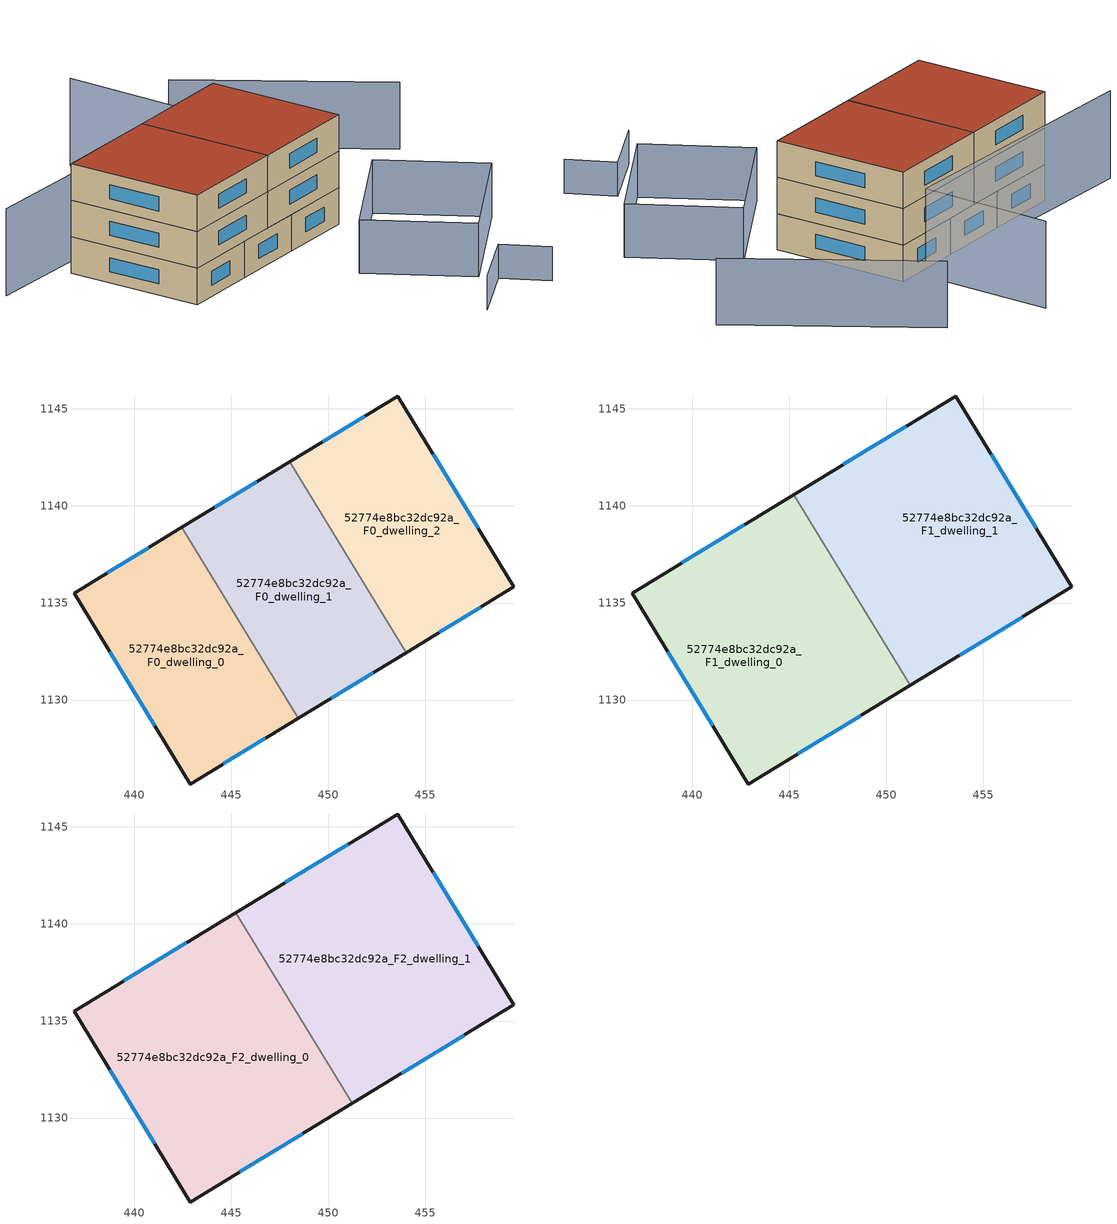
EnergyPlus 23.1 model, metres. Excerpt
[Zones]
52774e8bc32dc92a_F0_dwelling_0
 floor ground (EU_floor_Construction): 442.46,1138.9 448.45,1129.06 442.89,1125.67 436.9,1135.51 z0
 wall outside (EU_wall_Construction): 442.46,1138.9 436.9,1135.51 442.89,1125.67 448.45,1129.06 z0:3
 wall to 52774e8bc32dc92a_F0_dwelling_1 (EU_wall_Construction): 448.45,1129.06 442.46,1138.9 z0:3
 window (EU_Window_Construction): 444.6,1126.71 446.75,1128.02 / 438.74,1132.5 441.06,1128.69 / 440.75,1137.86 438.6,1136.55 z0.92:2.08
52774e8bc32dc92a_F0_dwelling_1
 floor ground (EU_floor_Construction): 448.01,1142.28 454.01,1132.44 448.45,1129.06 442.46,1138.9 z0
 wall outside (EU_wall_Construction): 448.01,1142.28 442.46,1138.9 / 448.45,1129.06 454.01,1132.44 z0:3
 wall to 52774e8bc32dc92a_F0_dwelling_2 (EU_wall_Construction): 454.01,1132.44 448.01,1142.28 z0:3
 window (EU_Window_Construction): 446.31,1141.24 444.16,1139.93 / 450.15,1130.1 452.3,1131.41 z0.92:2.08
52774e8bc32dc92a_F0_dwelling_2
 floor ground (EU_floor_Construction): 453.57,1145.67 459.56,1135.83 454.01,1132.44 448.01,1142.28 z0
 wall outside (EU_wall_Construction): 454.01,1132.44 459.56,1135.83 453.57,1145.67 448.01,1142.28 z0:3
 window (EU_Window_Construction): 451.87,1144.63 449.72,1143.32 / 457.73,1138.84 455.41,1142.65 / 455.71,1133.48 457.86,1134.79 z0.92:2.08
52774e8bc32dc92a_F1_dwelling_0
 floor to 52774e8bc32dc92a_F0_dwelling_0 (EU_floor_Construction): 442.46,1138.9 448.45,1129.06 442.89,1125.67 436.9,1135.51 z3
 floor to 52774e8bc32dc92a_F0_dwelling_1 (EU_floor_Construction): 445.23,1140.59 451.23,1130.75 448.45,1129.06 442.46,1138.9 z3
 wall outside (EU_wall_Construction): 445.23,1140.59 436.9,1135.51 442.89,1125.67 451.23,1130.75 z3:6
 wall to 52774e8bc32dc92a_F1_dwelling_1 (EU_wall_Construction): 451.23,1130.75 445.23,1140.59 z3:6
 window (EU_Window_Construction): 445.45,1127.23 448.68,1129.2 / 438.74,1132.5 441.06,1128.69 / 442.68,1139.03 439.45,1137.07 z3.92:5.08
52774e8bc32dc92a_F1_dwelling_1
 floor to 52774e8bc32dc92a_F0_dwelling_2 (EU_floor_Construction): 453.57,1145.67 459.56,1135.83 454.01,1132.44 448.01,1142.28 z3
 floor to 52774e8bc32dc92a_F0_dwelling_1 (EU_floor_Construction): 448.01,1142.28 454.01,1132.44 451.23,1130.75 445.23,1140.59 z3
 wall outside (EU_wall_Construction): 451.23,1130.75 459.56,1135.83 453.57,1145.67 445.23,1140.59 z3:6
 window (EU_Window_Construction): 451.02,1144.11 447.79,1142.14 / 457.73,1138.84 455.41,1142.65 / 453.78,1132.31 457.01,1134.27 z3.92:5.08
52774e8bc32dc92a_F2_dwelling_0
 floor to 52774e8bc32dc92a_F1_dwelling_0 (EU_floor_Construction): 445.23,1140.59 451.23,1130.75 442.89,1125.67 436.9,1135.51 z6
 wall outside (EU_wall_Construction): 445.23,1140.59 436.9,1135.51 442.89,1125.67 451.23,1130.75 z6:9
 wall to 52774e8bc32dc92a_F2_dwelling_1 (EU_wall_Construction): 451.23,1130.75 445.23,1140.59 z6:9
 window (EU_Window_Construction): 445.45,1127.23 448.68,1129.2 / 438.74,1132.5 441.06,1128.69 / 442.68,1139.03 439.45,1137.07 z6.92:8.08
 roof outside (EU_roof_Construction): 451.23,1130.75 445.23,1140.59 436.9,1135.51 442.89,1125.67 z9
52774e8bc32dc92a_F2_dwelling_1
 floor to 52774e8bc32dc92a_F1_dwelling_1 (EU_floor_Construction): 453.57,1145.67 459.56,1135.83 451.23,1130.75 445.23,1140.59 z6
 wall outside (EU_wall_Construction): 451.23,1130.75 459.56,1135.83 453.57,1145.67 445.23,1140.59 z6:9
 window (EU_Window_Construction): 451.02,1144.11 447.79,1142.14 / 457.73,1138.84 455.41,1142.65 / 453.78,1132.31 457.01,1134.27 z6.92:8.08
 roof outside (EU_roof_Construction): 459.56,1135.83 453.57,1145.67 445.23,1140.59 451.23,1130.75 z9
shading: 462.52,1115.36 465.98,1120.81 / 465.98,1120.81 469.46,1118.59 z0:2.8; 462.83,1136.74 470.77,1132.19 / 470.77,1132.19 464.73,1121.64 / 464.73,1121.64 456.79,1126.19 / 456.79,1126.19 462.83,1136.74 z0:4.4; 446.04,1155.19 451.57,1145.46 / 451.57,1145.46 430.42,1133.45 z0:7.2; 470.2,1147.55 454.5,1155.55 z0:5.5
[Building]
EU S2 Campaign: North Axis=0; Terrain=City; Solar Distribution=FullExterior
[Site:Location]
Cape.Town.Intl.AP: Latitude=-33.965; Longitude=18.602; Time Zone=2; Elevation=46
[SizingPeriod:WeatherFileDays]
AnnualSizingPeriod: Begin Month=1; Begin Day of Month=1; End Month=12; End Day of Month=31; Day of Week for Start Day=Monday; Use Weather File Daylight Saving Period=No; Use Weather File Rain and Snow Indicators=No
[MATERIAL]
EU_InternalMass_Material: Roughness=MediumRough; Thickness=0.1; Conductivity=1; Density=1800; Specific Heat=900; Thermal Absorptance=0.9; Solar Absorptance=0.7; Visible Absorptance=0.7
[MATERIAL:NOMASS] Roughness=MediumRough; Thermal Absorptance=0.9; Solar Absorptance=0.7; Visible Absorptance=0.7
Name | Thermal Resistance
EU_wall_NoMass | 0.443251
EU_roof_NoMass | 0.403317
EU_floor_NoMass | 0.599929
[WINDOWMATERIAL:SIMPLEGLAZINGSYSTEM]
EU_Window_SimpleGlazing: UFactor=4.90254; Solar Heat Gain Coefficient=0.85; Visible Transmittance=0.85
[CONSTRUCTION]
EU_wall_Construction: EU_wall_NoMass
EU_roof_Construction: EU_roof_NoMass
EU_floor_Construction: EU_floor_NoMass
EU_Window_Construction: EU_Window_SimpleGlazing
EU_InternalMass_Construction: EU_InternalMass_Material
[ZONE] Type=1; Multiplier=1; Ceiling Height=autocalculate; Floor Area=autocalculate; Part of Total Floor Area=Yes
Name | Volume
52774e8bc32dc92a_F0_dwelling_0 | 224.869
52774e8bc32dc92a_F1_dwelling_0; 52774e8bc32dc92a_F2_dwelling_0 | 337.272
52774e8bc32dc92a_F0_dwelling_1 | 224.852
52774e8bc32dc92a_F1_dwelling_1; 52774e8bc32dc92a_F2_dwelling_1 | 337.319
52774e8bc32dc92a_F0_dwelling_2 | 224.87
[INTERNALMASS] Construction=EU_InternalMass_Construction
Name | Zone or ZoneList | Surface Area
52774e8bc32dc92a_F0_dwelling_0_EU_InternalMass | 52774e8bc32dc92a_F0_dwelling_0 | 74.9565
52774e8bc32dc92a_F0_dwelling_1_EU_InternalMass | 52774e8bc32dc92a_F0_dwelling_1 | 74.9505
52774e8bc32dc92a_F0_dwelling_2_EU_InternalMass | 52774e8bc32dc92a_F0_dwelling_2 | 74.9565
52774e8bc32dc92a_F1_dwelling_0_EU_InternalMass | 52774e8bc32dc92a_F1_dwelling_0 | 112.424
52774e8bc32dc92a_F1_dwelling_1_EU_InternalMass | 52774e8bc32dc92a_F1_dwelling_1 | 112.44
52774e8bc32dc92a_F2_dwelling_0_EU_InternalMass | 52774e8bc32dc92a_F2_dwelling_0 | 112.424
52774e8bc32dc92a_F2_dwelling_1_EU_InternalMass | 52774e8bc32dc92a_F2_dwelling_1 | 112.44
[OTHEREQUIPMENT] Fuel Type=Electricity; Design Level Calculation Method=Watts/Area; Power per Zone Floor Area=1; Fraction Latent=0; Fraction Radiant=0; Fraction Lost=0; Carbon Dioxide Generation Rate=0; EndUse Subcategory=EU_Step8_InternalGains
Name | Zone or ZoneList or Space or SpaceList | Schedule
EU_Step8_InternalGain_52774e8bc32dc92a_F0_dwelling_0_f000 | 52774e8bc32dc92a_F0_dwelling_0 | EU_Step8_GainSchedule_52774e8bc32dc92a_F0_dwelling_0_f000
EU_Step8_InternalGain_52774e8bc32dc92a_F0_dwelling_1_f000 | 52774e8bc32dc92a_F0_dwelling_1 | EU_Step8_GainSchedule_52774e8bc32dc92a_F0_dwelling_1_f000
EU_Step8_InternalGain_52774e8bc32dc92a_F0_dwelling_2_f000 | 52774e8bc32dc92a_F0_dwelling_2 | EU_Step8_GainSchedule_52774e8bc32dc92a_F0_dwelling_2_f000
EU_Step8_InternalGain_52774e8bc32dc92a_F1_dwelling_0_f000 | 52774e8bc32dc92a_F1_dwelling_0 | EU_Step8_GainSchedule_52774e8bc32dc92a_F1_dwelling_0_f000
EU_Step8_InternalGain_52774e8bc32dc92a_F1_dwelling_1_f000 | 52774e8bc32dc92a_F1_dwelling_1 | EU_Step8_GainSchedule_52774e8bc32dc92a_F1_dwelling_1_f000
EU_Step8_InternalGain_52774e8bc32dc92a_F2_dwelling_0_f000 | 52774e8bc32dc92a_F2_dwelling_0 | EU_Step8_GainSchedule_52774e8bc32dc92a_F2_dwelling_0_f000
EU_Step8_InternalGain_52774e8bc32dc92a_F2_dwelling_1_f000 | 52774e8bc32dc92a_F2_dwelling_1 | EU_Step8_GainSchedule_52774e8bc32dc92a_F2_dwelling_1_f000
[ZONEVENTILATION:DESIGNFLOWRATE] Schedule=EU_AlwaysOn; Design Flow Rate Calculation Method=AirChanges/Hour; Air Changes per Hour=0.713097; Ventilation Type=Natural; Fan Pressure Rise=0; Fan Total Efficiency=1; Constant Term Coefficient=1; Temperature Term Coefficient=0; Velocity Term Coefficient=0; Velocity Squared Term Coefficient=0; Minimum Indoor Temperature=-100; Maximum Indoor Temperature=100; Delta Temperature=-100; Minimum Outdoor Temperature=-100; Maximum Outdoor Temperature=100; Maximum Wind Speed=40
Name | Zone or ZoneList or Space or SpaceList
EU_ConstantAir_52774e8bc32dc92a_F0_dwelling_0 | 52774e8bc32dc92a_F0_dwelling_0
EU_ConstantAir_52774e8bc32dc92a_F0_dwelling_1 | 52774e8bc32dc92a_F0_dwelling_1
EU_ConstantAir_52774e8bc32dc92a_F0_dwelling_2 | 52774e8bc32dc92a_F0_dwelling_2
EU_ConstantAir_52774e8bc32dc92a_F1_dwelling_0 | 52774e8bc32dc92a_F1_dwelling_0
EU_ConstantAir_52774e8bc32dc92a_F1_dwelling_1 | 52774e8bc32dc92a_F1_dwelling_1
EU_ConstantAir_52774e8bc32dc92a_F2_dwelling_0 | 52774e8bc32dc92a_F2_dwelling_0
EU_ConstantAir_52774e8bc32dc92a_F2_dwelling_1 | 52774e8bc32dc92a_F2_dwelling_1
[HVACTEMPLATE:THERMOSTAT] Constant Heating Setpoint=20; Constant Cooling Setpoint=50
EU_HeatOnly_52774e8bc32dc92a_F0_dwelling_0; EU_HeatOnly_52774e8bc32dc92a_F0_dwelling_1; EU_HeatOnly_52774e8bc32dc92a_F0_dwelling_2; EU_HeatOnly_52774e8bc32dc92a_F1_dwelling_0; EU_HeatOnly_52774e8bc32dc92a_F1_dwelling_1; EU_HeatOnly_52774e8bc32dc92a_F2_dwelling_0; EU_HeatOnly_52774e8bc32dc92a_F2_dwelling_1
[HVACTEMPLATE:ZONE:IDEALLOADSAIRSYSTEM] System Availability Schedule=EU_AlwaysOn; Maximum Heating Supply Air Temperature=50; Minimum Cooling Supply Air Temperature=13; Maximum Heating Supply Air Humidity Ratio=0.0156; Minimum Cooling Supply Air Humidity Ratio=0.0077; Heating Limit=NoLimit; Cooling Limit=NoLimit; Heating Availability Schedule=EU_AlwaysOn; Cooling Availability Schedule=EU_CoolingOff; Dehumidification Control Type=ConstantSensibleHeatRatio; Cooling Sensible Heat Ratio=0.7; Dehumidification Setpoint=60; Humidification Control Type=None; Humidification Setpoint=30; Outdoor Air Method=None; Outdoor Air Flow Rate per Person=0.00944; Outdoor Air Flow Rate per Zone Floor Area=0; Outdoor Air Flow Rate per Zone=0; Demand Controlled Ventilation Type=None; Outdoor Air Economizer Type=NoEconomizer; Heat Recovery Type=None; Sensible Heat Recovery Effectiveness=0.7; Latent Heat Recovery Effectiveness=0.65
Name | Template Thermostat
52774e8bc32dc92a_F0_dwelling_0 | EU_HeatOnly_52774e8bc32dc92a_F0_dwelling_0
52774e8bc32dc92a_F0_dwelling_1 | EU_HeatOnly_52774e8bc32dc92a_F0_dwelling_1
52774e8bc32dc92a_F0_dwelling_2 | EU_HeatOnly_52774e8bc32dc92a_F0_dwelling_2
52774e8bc32dc92a_F1_dwelling_0 | EU_HeatOnly_52774e8bc32dc92a_F1_dwelling_0
52774e8bc32dc92a_F1_dwelling_1 | EU_HeatOnly_52774e8bc32dc92a_F1_dwelling_1
52774e8bc32dc92a_F2_dwelling_0 | EU_HeatOnly_52774e8bc32dc92a_F2_dwelling_0
52774e8bc32dc92a_F2_dwelling_1 | EU_HeatOnly_52774e8bc32dc92a_F2_dwelling_1
[SIZING:ZONE] Zone Cooling Design Supply Air Temperature Input Method=SupplyAirTemperature; Zone Cooling Design Supply Air Temperature=13; Zone Heating Design Supply Air Temperature Input Method=SupplyAirTemperature; Zone Heating Design Supply Air Temperature=50; Zone Cooling Design Supply Air Humidity Ratio=0.008; Zone Heating Design Supply Air Humidity Ratio=0.008; Cooling Design Air Flow Method=DesignDay; Cooling Design Air Flow Rate=0; Cooling Minimum Air Flow per Zone Floor Area=0.000762; Cooling Minimum Air Flow=0; Cooling Minimum Air Flow Fraction=0.2; Heating Design Air Flow Method=DesignDay; Heating Design Air Flow Rate=0; Heating Maximum Air Flow per Zone Floor Area=0.002032; Heating Maximum Air Flow=0.141576; Heating Maximum Air Flow Fraction=0.3; Account for Dedicated Outdoor Air System=No; Dedicated Outdoor Air System Control Strategy=NeutralSupplyAir; Dedicated Outdoor Air Low Setpoint Temperature for Design=autosize; Dedicated Outdoor Air High Setpoint Temperature for Design=autosize; Zone Load Sizing Method=Sensible Load Only No Latent Load; Zone Latent Cooling Design Supply Air Humidity Ratio Input Method=HumidityRatioDifference; Zone Cooling Design Supply Air Humidity Ratio Difference=0.005; Zone Latent Heating Design Supply Air Humidity Ratio Input Method=HumidityRatioDifference; Zone Humidification Design Supply Air Humidity Ratio Difference=0.005
52774e8bc32dc92a_F0_dwelling_0; 52774e8bc32dc92a_F0_dwelling_1; 52774e8bc32dc92a_F0_dwelling_2; 52774e8bc32dc92a_F1_dwelling_0; 52774e8bc32dc92a_F1_dwelling_1; 52774e8bc32dc92a_F2_dwelling_0; 52774e8bc32dc92a_F2_dwelling_1
[SCHEDULE:CONSTANT]
Name | Hourly Value
EU_AlwaysOn | 1
EU_CoolingOff | 0
[SCHEDULE:FILE] Column Number=1; Rows to Skip at Top=0; Number of Hours of Data=8760; Column Separator=Comma; Interpolate to Timestep=No; Minutes per Item=60; Adjust Schedule for Daylight Savings=Yes
Name | File
EU_Step8_GainSchedule_52774e8bc32dc92a_F0_dwelling_0_f000 | ../../schedules/52774e8bc32dc92a/52774e8bc32dc92a_F0_dwelling_0_f000_gain.csv
EU_Step8_GainSchedule_52774e8bc32dc92a_F0_dwelling_1_f000 | ../../schedules/52774e8bc32dc92a/52774e8bc32dc92a_F0_dwelling_1_f000_gain.csv
EU_Step8_GainSchedule_52774e8bc32dc92a_F0_dwelling_2_f000 | ../../schedules/52774e8bc32dc92a/52774e8bc32dc92a_F0_dwelling_2_f000_gain.csv
EU_Step8_GainSchedule_52774e8bc32dc92a_F1_dwelling_0_f000 | ../../schedules/52774e8bc32dc92a/52774e8bc32dc92a_F1_dwelling_0_f000_gain.csv
EU_Step8_GainSchedule_52774e8bc32dc92a_F1_dwelling_1_f000 | ../../schedules/52774e8bc32dc92a/52774e8bc32dc92a_F1_dwelling_1_f000_gain.csv
EU_Step8_GainSchedule_52774e8bc32dc92a_F2_dwelling_0_f000 | ../../schedules/52774e8bc32dc92a/52774e8bc32dc92a_F2_dwelling_0_f000_gain.csv
EU_Step8_GainSchedule_52774e8bc32dc92a_F2_dwelling_1_f000 | ../../schedules/52774e8bc32dc92a/52774e8bc32dc92a_F2_dwelling_1_f000_gain.csv
